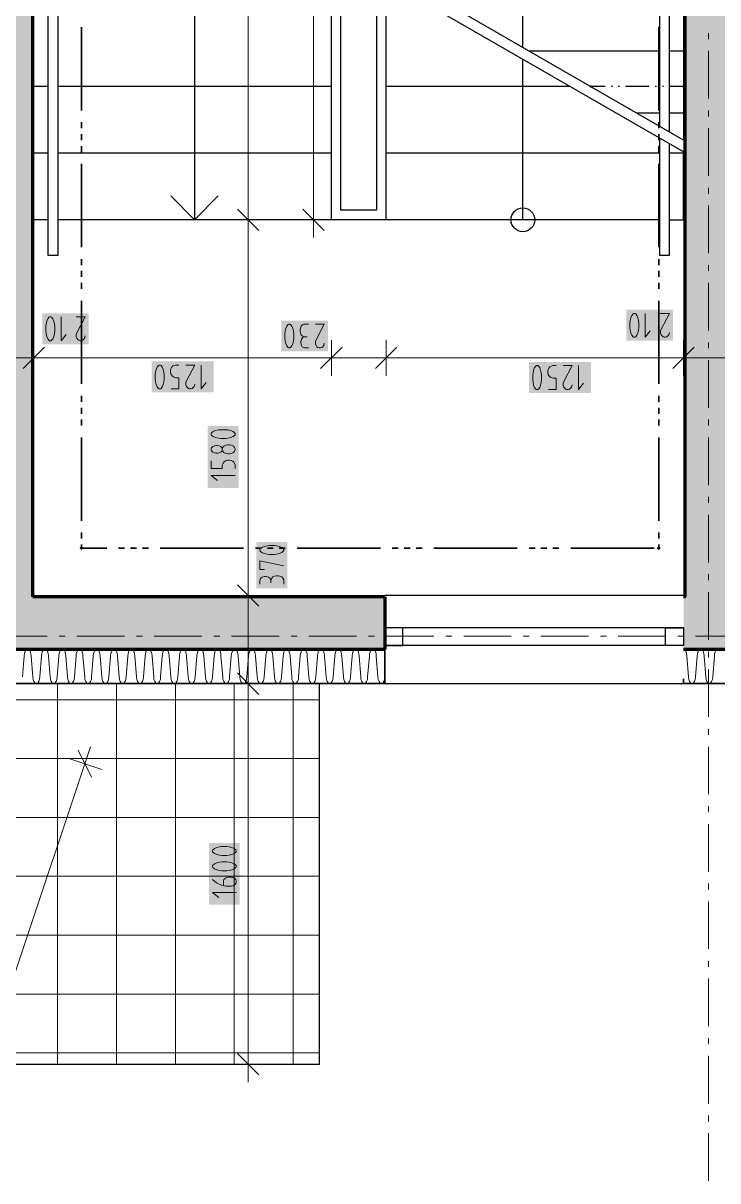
# Model space of a CAD drawing. Header units: millimetres. Extents: x 0 to 594, y 0 to 420.
# Drawn here: x 127.62 to 157.54, y 116.65 to 166.53 of the extents above; entities that cross this region are included whole.
import ezdxf

# ---------------------------------------------------------------- set-up
doc = ezdxf.new("R2010")
doc.units = ezdxf.units.MM
doc.header["$LTSCALE"] = 8
for name, color, linetype in [('PDF_Koty delkove', 7, 'Continuous'), ('PDF_Obecne 0.25', 7, 'Continuous'), ('PDF_Okna', 7, 'Continuous'), ('PDF_Osy hlavni', 7, 'Continuous'), ('PDF_Pozarni useky', 7, 'Continuous'), ('PDF_Schody 2D', 7, 'Continuous'), ('PDF_Srafy', 7, 'Continuous'), ('PDF_Steny obvodove nosne', 7, 'Continuous'), ('PDF_Zatepleni', 7, 'Continuous')]:
    doc.layers.add(name, color=color, linetype=linetype)

msp = doc.modelspace()

# ---------------------------------------------------------------- linework, layer by layer
at = {"layer": 'PDF_Koty delkove', "lineweight": 18}
for points in [[(137.308, 121.675), (137.308, 131.261), (137.308, 138.074), (137.308, 141.867), (137.308, 158.062), (137.308, 162.569), (137.308, 178.152), (137.308, 246.262), (137.308, 249.03), (137.308, 286.442)], [(140.124, 158.062), (140.124, 186.659), (140.124, 200.035), (140.124, 204.135), (140.124, 228.325), (140.124, 243.7), (140.124, 246.262)], [(137.77, 157.601), (136.847, 158.523)], [(140.585, 157.601), (139.662, 158.523)], [(138.077, 158.062), (137.308, 158.062), (136.54, 158.062)], [(140.892, 158.062), (140.124, 158.062), (139.355, 158.062)], [(140.124, 158.062), (140.124, 157.293)], [(129.251, 153.876), (129.251, 152.851), (129.469, 153.124)], [(129.908, 153.876), (130.291, 153.876), (129.935, 153.193), (129.908, 153.124), (129.908, 153.021), (129.935, 152.954), (129.976, 152.903), (130.017, 152.868), (130.072, 152.851), (130.126, 152.851), (130.181, 152.868)], [(154.414, 154.03), (154.414, 153.005), (154.633, 153.278)], [(155.072, 154.03), (155.455, 154.03), (155.099, 153.346), (155.072, 153.278), (155.072, 153.175), (155.099, 153.107), (155.14, 153.056), (155.181, 153.021), (155.236, 153.005), (155.29, 153.005), (155.345, 153.021), (155.386, 153.056), (155.427, 153.107)], [(139.906, 153.565), (139.714, 153.565), (139.646, 153.531), (139.591, 153.479), (139.564, 153.394), (139.55, 153.326), (139.55, 153.257), (139.564, 153.172), (139.591, 153.104), (139.646, 153.053), (139.742, 153.018)], [(140.207, 153.565), (140.591, 153.565), (140.234, 152.882), (140.207, 152.813), (140.207, 152.711), (140.234, 152.643), (140.275, 152.592), (140.316, 152.557), (140.372, 152.54), (140.426, 152.54), (140.481, 152.557), (140.522, 152.592), (140.563, 152.643), (140.591, 152.744)], [(155.427, 153.107), (155.455, 153.209)], [(128.081, 152.88), (128.081, 152.111), (128.081, 151.343)], [(130.181, 152.868), (130.222, 152.903), (130.263, 152.954), (130.291, 153.055)], [(139.906, 152.54), (139.742, 152.54), (139.687, 152.557), (139.632, 152.592), (139.604, 152.643), (139.577, 152.744), (139.577, 152.813), (139.604, 152.916)], [(139.604, 152.916), (139.659, 152.984), (139.742, 153.018), (139.851, 153.018)], [(140.893, 152.88), (140.893, 152.111), (140.893, 151.343)], [(143.251, 152.88), (143.251, 152.111), (143.251, 151.343)], [(156.063, 152.88), (156.063, 152.111), (156.063, 151.343)], [(128.542, 152.573), (127.619, 151.65)], [(141.354, 152.573), (140.432, 151.65)], [(143.712, 152.573), (142.789, 151.65)], [(156.524, 152.573), (155.602, 151.65)], [(287.364, 152.111), (285.212, 152.111), (258.921, 152.111), (257.434, 152.111), (222.79, 152.111), (220.637, 152.111), (185.993, 152.111), (184.506, 152.111), (158.215, 152.111), (156.063, 152.111), (143.251, 152.111), (140.893, 152.111), (128.081, 152.111), (125.928, 152.111), (69.759, 152.111), (65.966, 152.111), (65.197, 152.111)], [(133.994, 150.779), (134.322, 150.779), (134.322, 151.256), (134.185, 151.256), (134.09, 151.291), (134.035, 151.343), (133.98, 151.428), (133.966, 151.495), (133.966, 151.564), (133.98, 151.633), (134.008, 151.7), (134.049, 151.752), (134.103, 151.786), (134.185, 151.804), (134.322, 151.804)], [(134.623, 151.804), (135.007, 151.804), (134.651, 151.12), (134.623, 151.052), (134.623, 150.949), (134.651, 150.881), (134.692, 150.83), (134.733, 150.795), (134.788, 150.779), (134.842, 150.779), (134.897, 150.795), (134.938, 150.83)], [(135.281, 151.804), (135.281, 150.779), (135.499, 151.052)], [(150.224, 151.537), (150.238, 151.606), (150.265, 151.674), (150.306, 151.725), (150.36, 151.76), (150.442, 151.777), (150.58, 151.777)], [(150.881, 151.777), (151.264, 151.777), (150.908, 151.094), (150.881, 151.025), (150.881, 150.922), (150.908, 150.855), (150.949, 150.804), (150.99, 150.769), (151.045, 150.752), (151.099, 150.752), (151.154, 150.769), (151.195, 150.804), (151.237, 150.855), (151.264, 150.956)], [(151.538, 151.777), (151.538, 150.752), (151.756, 151.025)], [(150.251, 150.752), (150.58, 150.752), (150.58, 151.23), (150.442, 151.23), (150.347, 151.265), (150.292, 151.316), (150.238, 151.401), (150.224, 151.469), (150.224, 151.537)], [(134.938, 150.83), (134.979, 150.881), (135.007, 150.983)], [(135.787, 148.046), (135.735, 148.101), (135.719, 148.142), (135.719, 148.196), (135.735, 148.237), (135.787, 148.292), (135.855, 148.32), (135.923, 148.333), (135.992, 148.333), (136.06, 148.32), (136.128, 148.292), (136.179, 148.251), (136.197, 148.224)], [(135.719, 147.676), (135.719, 147.348), (136.197, 147.348), (136.197, 147.485), (136.232, 147.58), (136.283, 147.635), (136.368, 147.69), (136.436, 147.704), (136.504, 147.704), (136.573, 147.69), (136.641, 147.662), (136.692, 147.621), (136.727, 147.567), (136.744, 147.485), (136.744, 147.348)], [(136.197, 148.114), (136.179, 148.087), (136.128, 148.046), (136.06, 148.019), (135.992, 148.005), (135.923, 148.005), (135.855, 148.019), (135.787, 148.046)], [(136.744, 147.046), (135.719, 147.046), (135.992, 146.828)], [(138.429, 144.027), (138.224, 144.027), (138.122, 144.013), (138.002, 143.986), (137.9, 143.945), (137.831, 143.891), (137.815, 143.863), (137.815, 143.809), (137.831, 143.781), (137.9, 143.727), (138.002, 143.686), (138.122, 143.658), (138.224, 143.644), (138.429, 143.644), (138.531, 143.658), (138.651, 143.686), (138.754, 143.727), (138.822, 143.781), (138.84, 143.809), (138.84, 143.863), (138.822, 143.891), (138.754, 143.945), (138.651, 143.986), (138.531, 144.013), (138.429, 144.027)], [(138.019, 142.987), (137.815, 142.987), (137.815, 143.37), (138.84, 143.152)], [(137.815, 142.358), (137.815, 142.522), (137.831, 142.577), (137.866, 142.631), (137.917, 142.659), (138.019, 142.686), (138.087, 142.686), (138.19, 142.659), (138.259, 142.604), (138.292, 142.522), (138.292, 142.413)], [(138.84, 142.358), (138.84, 142.549), (138.805, 142.617), (138.754, 142.672), (138.669, 142.699), (138.6, 142.713), (138.531, 142.713), (138.446, 142.699), (138.378, 142.672), (138.327, 142.617), (138.292, 142.522)], [(137.77, 141.406), (136.847, 142.328)], [(138.077, 141.867), (137.308, 141.867), (136.54, 141.867)], [(137.77, 137.613), (136.847, 138.536)], [(138.077, 138.074), (137.308, 138.074), (136.54, 138.074)], [(129.982, 135.208), (130.564, 134.04)], [(130.273, 134.624), (130.517, 135.353)], [(129.544, 134.868), (130.273, 134.624), (131.002, 134.38)], [(130.273, 134.624), (124.783, 118.224)], [(130.273, 134.624), (130.273, 134.624)], [(136.385, 131.052), (136.18, 131.052), (136.078, 131.038), (135.958, 131.011), (135.856, 130.97), (135.787, 130.916), (135.771, 130.888), (135.771, 130.834), (135.787, 130.806), (135.856, 130.751), (135.958, 130.71), (136.078, 130.682), (136.18, 130.668), (136.385, 130.668), (136.487, 130.682)], [(136.487, 130.682), (136.607, 130.71), (136.71, 130.751), (136.778, 130.806), (136.796, 130.834), (136.796, 130.888), (136.778, 130.916), (136.71, 130.97), (136.607, 131.011), (136.487, 131.038), (136.385, 131.052)], [(136.249, 129.382), (136.249, 129.574), (136.266, 129.629), (136.3, 129.67), (136.335, 129.697), (136.385, 129.724), (136.454, 129.738), (136.59, 129.738), (136.659, 129.724), (136.71, 129.697), (136.744, 129.67)], [(136.744, 129.67), (136.778, 129.629), (136.796, 129.574), (136.796, 129.519), (136.778, 129.464), (136.744, 129.423), (136.71, 129.396), (136.659, 129.368), (136.59, 129.354), (136.351, 129.354), (136.112, 129.409), (135.941, 129.492), (135.771, 129.629)], [(136.796, 129.081), (135.771, 129.081), (136.044, 128.862)], [(137.77, 121.213), (136.847, 122.136)], [(138.077, 121.675), (137.308, 121.675), (136.54, 121.675)], [(137.308, 121.675), (137.308, 120.906)]]:
    msp.add_lwpolyline(points, dxfattribs=at)
for points in [[(128.593, 153.465), (128.593, 153.26), (128.607, 153.159), (128.634, 153.039), (128.676, 152.936), (128.73, 152.868), (128.758, 152.851), (128.812, 152.851), (128.84, 152.868), (128.894, 152.936), (128.935, 153.039), (128.963, 153.159), (128.977, 153.26), (128.977, 153.465), (128.963, 153.568), (128.935, 153.688), (128.894, 153.79), (128.84, 153.859), (128.812, 153.876), (128.758, 153.876), (128.73, 153.859), (128.676, 153.79), (128.634, 153.688), (128.607, 153.568)], [(153.757, 153.619), (153.757, 153.414), (153.771, 153.312), (153.798, 153.192), (153.84, 153.09), (153.894, 153.021), (153.922, 153.005), (153.976, 153.005), (154.004, 153.021), (154.058, 153.09), (154.099, 153.192), (154.127, 153.312), (154.141, 153.414), (154.141, 153.619), (154.127, 153.721), (154.099, 153.841), (154.058, 153.944), (154.004, 154.012), (153.976, 154.03), (153.922, 154.03), (153.894, 154.012), (153.84, 153.944), (153.798, 153.841), (153.771, 153.721)], [(138.893, 153.154), (138.893, 152.949), (138.907, 152.848), (138.934, 152.728), (138.975, 152.625), (139.029, 152.557), (139.057, 152.54), (139.112, 152.54), (139.14, 152.557), (139.194, 152.625), (139.235, 152.728), (139.263, 152.848), (139.277, 152.949), (139.277, 153.154), (139.263, 153.257), (139.235, 153.377), (139.194, 153.479), (139.14, 153.548), (139.112, 153.565), (139.057, 153.565), (139.029, 153.548), (138.975, 153.479), (138.934, 153.377), (138.907, 153.257)], [(133.309, 151.393), (133.309, 151.188), (133.323, 151.086), (133.35, 150.966), (133.391, 150.864), (133.446, 150.795), (133.474, 150.779), (133.528, 150.779), (133.556, 150.795), (133.61, 150.864), (133.651, 150.966), (133.679, 151.086), (133.693, 151.188), (133.693, 151.393), (133.679, 151.495), (133.651, 151.615), (133.61, 151.718), (133.556, 151.786), (133.528, 151.804), (133.474, 151.804), (133.446, 151.786), (133.391, 151.718), (133.35, 151.615), (133.323, 151.495)], [(149.567, 151.366), (149.567, 151.161), (149.581, 151.06), (149.608, 150.94), (149.649, 150.837), (149.703, 150.769), (149.731, 150.752), (149.785, 150.752), (149.813, 150.769), (149.867, 150.837), (149.909, 150.94), (149.936, 151.06), (149.95, 151.161), (149.95, 151.366), (149.936, 151.469), (149.909, 151.589), (149.867, 151.691), (149.813, 151.76), (149.785, 151.777), (149.731, 151.777), (149.703, 151.76), (149.649, 151.691), (149.608, 151.589), (149.581, 151.469)], [(136.333, 149.018), (136.128, 149.018), (136.027, 149.004), (135.907, 148.977), (135.804, 148.935), (135.735, 148.881), (135.719, 148.853), (135.719, 148.799), (135.735, 148.771), (135.804, 148.717), (135.907, 148.676), (136.027, 148.648), (136.128, 148.634), (136.333, 148.634), (136.436, 148.648), (136.556, 148.676), (136.658, 148.717), (136.727, 148.771), (136.744, 148.799), (136.744, 148.853), (136.727, 148.881), (136.658, 148.935), (136.556, 148.977), (136.436, 149.004)], [(136.504, 148.361), (136.436, 148.361), (136.35, 148.347), (136.265, 148.306), (136.214, 148.251), (136.197, 148.224), (136.197, 148.114), (136.214, 148.087), (136.265, 148.032), (136.35, 147.991), (136.436, 147.977), (136.504, 147.977), (136.589, 147.991), (136.675, 148.032), (136.727, 148.087), (136.744, 148.142), (136.744, 148.196), (136.727, 148.251), (136.675, 148.306), (136.589, 148.347)], [(136.385, 130.395), (136.18, 130.395), (136.078, 130.381), (135.958, 130.354), (135.856, 130.313), (135.787, 130.259), (135.771, 130.231), (135.771, 130.177), (135.787, 130.149), (135.856, 130.094), (135.958, 130.053), (136.078, 130.025), (136.18, 130.011), (136.385, 130.011), (136.487, 130.025), (136.607, 130.053), (136.71, 130.094), (136.778, 130.149), (136.796, 130.177), (136.796, 130.231), (136.778, 130.259), (136.71, 130.313), (136.607, 130.354), (136.487, 130.381)]]:
    msp.add_lwpolyline(points, close=True, dxfattribs=at)
at = {"layer": 'PDF_Koty delkove', "color": 7, "lineweight": 18, "true_color": 0xffffff, "transparency": 33554559}
for points in [[(155.609, 154.184), (153.604, 154.184), (155.609, 152.851), (153.604, 152.851)], [(130.445, 154.03), (128.44, 154.03), (130.445, 152.698), (128.44, 152.698)], [(140.745, 153.719), (138.74, 153.719), (140.745, 152.387), (138.74, 152.387)], [(135.818, 151.958), (133.156, 151.958), (135.818, 150.625), (133.156, 150.625)], [(152.075, 151.931), (149.413, 151.931), (152.075, 150.599), (149.413, 150.599)], [(136.898, 146.509), (136.898, 149.171), (135.565, 146.509), (135.565, 149.171)], [(138.993, 142.176), (138.993, 144.181), (137.661, 142.176), (137.661, 144.181)], [(136.95, 128.544), (136.95, 131.205), (135.617, 128.544), (135.617, 131.205)]]:
    msp.add_solid(points, dxfattribs=at)
at = {"layer": 'PDF_Obecne 0.25', "lineweight": 25}
msp.add_lwpolyline([(114.327, 121.675), (140.381, 121.675), (140.381, 138.074)], dxfattribs=at)
at = {"layer": 'PDF_Okna', "lineweight": 25}
for points in [[(156.063, 141.867), (143.199, 141.867)], [(156.063, 140.483), (143.199, 140.483)], [(156.063, 139.714), (143.199, 139.714)], [(143.199, 138.074), (156.063, 138.074)]]:
    msp.add_lwpolyline(points, dxfattribs=at)
for points in [[(143.199, 139.714), (143.968, 139.714), (143.968, 140.483), (143.199, 140.483)], [(156.063, 139.714), (155.294, 139.714), (155.294, 140.483), (156.063, 140.483)]]:
    msp.add_lwpolyline(points, close=True, dxfattribs=at)
at = {"layer": 'PDF_Osy hlavni', "lineweight": 18}
for points in [[(157.139, 165.849), (157.139, 166.106)], [(157.139, 163.287), (157.139, 165.337)], [(157.139, 162.518), (157.139, 162.774)], [(157.139, 159.956), (157.139, 162.006)], [(157.139, 159.187), (157.139, 159.443)], [(157.139, 156.624), (157.139, 158.674)], [(157.139, 155.856), (157.139, 156.112)], [(157.139, 153.293), (157.139, 155.343)], [(157.139, 152.524), (157.139, 152.781)], [(157.139, 149.962), (157.139, 152.012)], [(157.139, 149.193), (157.139, 149.449)], [(157.139, 146.631), (157.139, 148.681)], [(157.139, 145.862), (157.139, 146.118)], [(157.139, 143.3), (157.139, 145.349)], [(157.139, 142.531), (157.139, 142.787)], [(157.139, 139.968), (157.139, 142.018)], [(128.655, 140.124), (126.605, 140.124)], [(129.424, 140.124), (129.168, 140.124)], [(131.987, 140.124), (129.937, 140.124)], [(132.755, 140.124), (132.499, 140.124)], [(135.318, 140.124), (133.268, 140.124)], [(136.086, 140.124), (135.83, 140.124)], [(138.649, 140.124), (136.599, 140.124)], [(139.418, 140.124), (139.162, 140.124)], [(141.98, 140.124), (139.93, 140.124)], [(142.749, 140.124), (142.493, 140.124)], [(145.311, 140.124), (143.261, 140.124)], [(146.08, 140.124), (145.824, 140.124)], [(148.643, 140.124), (146.593, 140.124)], [(149.411, 140.124), (149.155, 140.124)], [(151.974, 140.124), (149.924, 140.124)], [(152.743, 140.124), (152.486, 140.124)], [(155.305, 140.124), (153.255, 140.124)], [(156.074, 140.124), (155.818, 140.124)], [(158.636, 140.124), (156.586, 140.124)], [(157.139, 139.2), (157.139, 139.456)], [(157.139, 136.637), (157.139, 138.687)], [(157.139, 135.868), (157.139, 136.125)], [(157.139, 133.306), (157.139, 135.356)], [(157.139, 132.537), (157.139, 132.793)], [(157.139, 129.975), (157.139, 132.025)], [(157.139, 129.206), (157.139, 129.462)], [(157.139, 126.643), (157.139, 128.693)], [(157.139, 125.875), (157.139, 126.131)], [(157.139, 123.312), (157.139, 125.362)], [(157.139, 122.543), (157.139, 122.8)], [(157.139, 119.981), (157.139, 122.031)], [(157.139, 119.212), (157.139, 119.468)], [(157.139, 116.65), (157.139, 118.7)]]:
    msp.add_lwpolyline(points, dxfattribs=at)
at = {"layer": 'PDF_Pozarni useky', "lineweight": 35}
for points in [[(130.131, 162.774), (130.131, 166.362)], [(154.997, 162.774), (154.997, 166.362)], [(130.131, 162.006), (130.131, 162.262)], [(154.997, 162.006), (154.997, 162.262)], [(130.131, 161.493), (130.131, 161.749)], [(154.997, 161.493), (154.997, 161.749)], [(130.131, 160.981), (130.131, 161.237)], [(154.997, 160.981), (154.997, 161.237)], [(130.131, 156.881), (130.131, 160.468)], [(154.997, 156.881), (154.997, 160.468)], [(130.131, 156.112), (130.131, 156.368)], [(154.997, 156.112), (154.997, 156.368)], [(130.131, 155.599), (130.131, 155.856)], [(154.997, 155.599), (154.997, 155.856)], [(130.131, 155.087), (130.131, 155.343)], [(154.997, 155.087), (154.997, 155.343)], [(130.131, 150.987), (130.131, 154.574)], [(154.997, 150.987), (154.997, 154.574)], [(130.131, 150.218), (130.131, 150.474)], [(154.997, 150.218), (154.997, 150.474)], [(130.131, 149.706), (130.131, 149.962)], [(154.997, 149.706), (154.997, 149.962)], [(130.131, 149.193), (130.131, 149.449)], [(154.997, 149.193), (154.997, 149.449)], [(130.131, 145.093), (130.131, 148.681)], [(154.997, 145.093), (154.997, 148.681)], [(130.131, 144.325), (130.131, 144.581)], [(154.997, 144.325), (154.997, 144.581)], [(130.131, 143.917), (130.131, 144.068)], [(131.218, 143.917), (130.131, 143.917)], [(131.987, 143.917), (131.73, 143.917)], [(132.499, 143.917), (132.243, 143.917)], [(133.012, 143.917), (132.755, 143.917)], [(137.112, 143.917), (133.524, 143.917)], [(137.88, 143.917), (137.624, 143.917)], [(138.393, 143.917), (138.136, 143.917)], [(138.905, 143.917), (138.649, 143.917)], [(143.005, 143.917), (139.418, 143.917)], [(143.774, 143.917), (143.518, 143.917)], [(144.286, 143.917), (144.03, 143.917)], [(144.799, 143.917), (144.543, 143.917)], [(148.899, 143.917), (145.311, 143.917)], [(149.668, 143.917), (149.411, 143.917)], [(150.18, 143.917), (149.924, 143.917)], [(150.693, 143.917), (150.436, 143.917)], [(154.793, 143.917), (151.205, 143.917)], [(154.997, 143.917), (154.997, 144.068)]]:
    msp.add_lwpolyline(points, dxfattribs=at)
at = {"layer": 'PDF_Pozarni useky', "lineweight": 35, "transparency": 33554559}
for points in [[(130.131, 143.827), (130.041, 143.917), (130.22, 143.917), (130.131, 144.007)], [(130.22, 143.917), (130.131, 143.827), (130.131, 144.007), (130.041, 143.917)], [(155.087, 143.917), (154.997, 143.827), (154.997, 144.007), (154.907, 143.917)], [(154.997, 143.827), (154.907, 143.917), (155.087, 143.917), (154.997, 144.007)]]:
    msp.add_solid(points, dxfattribs=at)
at = {"layer": 'PDF_Schody 2D', "lineweight": 25}
for points in [[(155.038, 162.09), (155.038, 188.199), (155.448, 188.199), (155.448, 161.854)], [(140.893, 158.062), (140.893, 186.661)], [(155.448, 186.659), (156.063, 186.659), (156.063, 161.498), (142.841, 169.132)], [(149.144, 165.493), (149.144, 186.661), (148.119, 185.636)], [(141.303, 158.472), (141.303, 186.149), (142.841, 186.149), (142.841, 169.132)], [(128.696, 158.062), (128.081, 158.062), (128.081, 178.152), (128.696, 178.152)], [(134.999, 178.152), (134.999, 158.062)], [(155.448, 158.062), (156.063, 158.062), (156.063, 160.986), (142.841, 168.62), (142.841, 158.472), (141.303, 158.472)], [(143.251, 158.062), (143.251, 168.383)], [(149.406, 165.339), (155.038, 165.339)], [(155.448, 165.339), (156.063, 165.339)], [(149.144, 158.062), (149.144, 164.98)], [(128.696, 163.802), (128.081, 163.802)], [(140.893, 163.802), (129.106, 163.802)], [(151.186, 163.802), (143.251, 163.802)], [(152.691, 163.802), (152.074, 163.802)], [(152.999, 163.802), (152.948, 163.802)], [(153.306, 163.802), (153.255, 163.802)], [(154.588, 163.802), (153.563, 163.802)], [(154.895, 163.802), (154.844, 163.802)], [(155.203, 163.802), (155.151, 163.802)], [(156.063, 163.802), (155.459, 163.802)], [(154.022, 162.674), (155.038, 162.674)], [(155.448, 162.674), (156.063, 162.674)], [(155.448, 161.341), (155.448, 156.524), (155.038, 156.524), (155.038, 161.578)], [(128.696, 160.932), (128.081, 160.932)], [(140.893, 160.932), (129.106, 160.932)], [(155.038, 160.932), (143.251, 160.932)], [(156.063, 160.932), (155.448, 160.932)], [(136.024, 159.087), (134.999, 158.062), (133.974, 159.087)], [(155.038, 158.062), (143.251, 158.062), (140.893, 158.062), (129.106, 158.062)]]:
    msp.add_lwpolyline(points, dxfattribs=at)
msp.add_lwpolyline([(129.106, 156.524), (128.696, 156.524), (128.696, 179.689), (129.106, 179.689)], close=True, dxfattribs=at)
msp.add_circle((149.144, 158.062), 0.513, dxfattribs=at)
at = {"layer": 'PDF_Schody 2D', "lineweight": 25, "transparency": 33554559}
for points in [[(152.138, 163.802), (152.074, 163.738), (152.074, 163.866), (152.009, 163.802)], [(156.127, 163.802), (156.063, 163.738), (156.063, 163.866), (155.999, 163.802)]]:
    msp.add_solid(points, dxfattribs=at)
at = {"layer": 'PDF_Srafy', "lineweight": 9}
for points in [[(139.249, 138.075), (139.249, 134.846), (134.176, 134.846), (129.103, 134.846), (124.029, 134.846), (118.956, 134.846), (118.883, 134.846)], [(136.713, 138.075), (136.713, 137.383), (131.639, 137.383), (126.566, 137.383), (121.492, 137.383), (119.732, 137.383)], [(129.103, 138.075), (129.103, 134.846)], [(131.639, 138.075), (131.639, 137.383), (131.639, 132.309)], [(134.176, 138.075), (134.176, 134.846), (134.176, 129.773)], [(136.713, 137.383), (136.713, 132.309), (131.639, 132.309), (126.566, 132.309), (121.492, 132.309), (118.034, 132.309)], [(140.381, 137.383), (136.713, 137.383)], [(139.249, 134.846), (139.249, 129.773), (134.176, 129.773), (129.103, 129.773), (124.029, 129.773), (118.956, 129.773), (117.185, 129.773)], [(129.103, 134.846), (129.103, 129.773), (129.103, 124.699), (129.103, 121.675)], [(140.381, 134.846), (139.249, 134.846)], [(131.639, 132.309), (131.639, 127.236), (131.639, 122.162), (131.639, 121.675)], [(140.381, 132.309), (136.713, 132.309)], [(136.713, 132.309), (136.713, 127.236), (136.713, 122.162)], [(134.176, 129.773), (134.176, 124.699), (134.176, 121.675)], [(140.381, 129.773), (139.249, 129.773)], [(139.249, 129.773), (139.249, 124.699), (139.249, 121.675)], [(140.381, 127.236), (136.713, 127.236), (131.639, 127.236), (126.566, 127.236), (121.492, 127.236), (116.419, 127.236), (116.336, 127.236)], [(140.381, 124.699), (139.249, 124.699), (134.176, 124.699), (129.103, 124.699), (124.029, 124.699), (118.956, 124.699), (115.487, 124.699)], [(140.381, 122.162), (136.713, 122.162), (131.639, 122.162), (126.566, 122.162), (121.492, 122.162), (116.419, 122.162), (114.638, 122.162)], [(136.713, 122.162), (136.713, 121.675)]]:
    msp.add_lwpolyline(points, dxfattribs=at)
at = {"layer": 'PDF_Steny obvodove nosne', "lineweight": 70}
for points in [[(156.063, 139.561), (156.114, 139.561), (158.164, 139.561), (158.164, 141.969), (158.164, 225.557), (158.164, 228.171), (157.447, 228.171), (156.114, 228.171), (156.114, 226.839), (156.114, 205.621), (156.114, 204.289), (156.114, 201.368), (156.114, 200.035), (156.114, 141.816), (156.063, 141.816)], [(101.38, 182.2), (101.38, 180.15), (103.173, 180.15), (109.938, 180.15), (112.398, 180.15), (125.979, 180.15), (125.979, 173.437), (125.979, 170.823), (125.979, 141.969), (125.979, 139.561), (128.029, 139.561)], [(128.029, 141.816), (128.029, 182.2), (125.979, 182.2), (103.43, 182.2)], [(143.199, 141.816), (128.081, 141.816), (128.029, 141.816)], [(143.199, 141.816), (143.199, 140.483), (143.199, 139.714), (143.199, 139.561)], [(128.029, 139.561), (143.199, 139.561)]]:
    msp.add_lwpolyline(points, dxfattribs=at)
at = {"layer": 'PDF_Steny obvodove nosne', "color": 9, "lineweight": 9, "true_color": 0xc0c0c0, "transparency": 33554559}
for points in [[(158.164, 139.561), (158.164, 228.171), (156.114, 139.561), (156.114, 228.171)], [(125.979, 182.2), (125.979, 139.561), (128.029, 182.2), (128.029, 139.561)], [(143.199, 141.816), (128.029, 141.816), (143.199, 139.561), (128.029, 139.561)], [(156.063, 141.816), (156.063, 139.561), (156.114, 141.816), (156.114, 139.561)]]:
    msp.add_solid(points, dxfattribs=at)
at = {"layer": 'PDF_Zatepleni', "lineweight": 35}
for points in [[(125.979, 139.356), (125.979, 139.561), (128.029, 139.561), (128.081, 139.561), (143.199, 139.561), (143.199, 138.074), (125.979, 138.074)], [(158.164, 139.356), (158.164, 139.561), (156.114, 139.561), (156.063, 139.561)], [(158.164, 138.074), (156.063, 138.074), (156.063, 138.279)]]:
    msp.add_lwpolyline(points, dxfattribs=at)
at = {"layer": 'PDF_Zatepleni', "lineweight": 9}
for points in [[(127.667, 139.263), (127.594, 138.372)], [(127.801, 139.561), (127.76, 139.539), (127.711, 139.475), (127.679, 139.378), (127.667, 139.263)], [(127.667, 139.263), (127.667, 139.263)], [(127.966, 139.263), (127.955, 139.378), (127.922, 139.475), (127.874, 139.539), (127.832, 139.561)], [(128.04, 138.372), (127.966, 139.263)], [(128.41, 139.263), (128.337, 138.372)], [(128.544, 139.561), (128.503, 139.539), (128.454, 139.475), (128.422, 139.378), (128.41, 139.263)], [(128.41, 139.263), (128.41, 139.263)], [(128.709, 139.263), (128.698, 139.378), (128.665, 139.475), (128.617, 139.539), (128.575, 139.561)], [(128.783, 138.372), (128.709, 139.263)], [(129.154, 139.263), (129.08, 138.372)], [(129.287, 139.561), (129.246, 139.539), (129.197, 139.475), (129.165, 139.378), (129.154, 139.263)], [(129.154, 139.263), (129.154, 139.263)], [(129.452, 139.263), (129.441, 139.378), (129.409, 139.475), (129.36, 139.539), (129.319, 139.561)], [(129.526, 138.372), (129.452, 139.263)], [(129.897, 139.263), (129.823, 138.372)], [(130.03, 139.561), (129.989, 139.539), (129.94, 139.475), (129.908, 139.378), (129.897, 139.263)], [(129.897, 139.263), (129.897, 139.263)], [(130.195, 139.263), (130.184, 139.378), (130.152, 139.475), (130.103, 139.539), (130.062, 139.561)], [(130.269, 138.372), (130.195, 139.263)], [(130.64, 139.263), (130.566, 138.372)], [(130.774, 139.561), (130.732, 139.539), (130.684, 139.475), (130.651, 139.378), (130.64, 139.263)], [(130.64, 139.263), (130.64, 139.263)], [(130.939, 139.263), (130.927, 139.378), (130.895, 139.475), (130.846, 139.539), (130.805, 139.561)], [(131.012, 138.372), (130.939, 139.263)], [(131.383, 139.263), (131.309, 138.372)], [(131.517, 139.561), (131.475, 139.539), (131.427, 139.475), (131.394, 139.378), (131.383, 139.263)], [(131.383, 139.263), (131.383, 139.263)], [(131.67, 139.378), (131.638, 139.475), (131.589, 139.539), (131.548, 139.561)], [(131.682, 139.263), (131.67, 139.378)], [(131.755, 138.372), (131.682, 139.263)], [(132.126, 139.263), (132.053, 138.372)], [(132.26, 139.561), (132.218, 139.539), (132.17, 139.475), (132.137, 139.378), (132.126, 139.263)], [(132.126, 139.263), (132.126, 139.263)], [(132.425, 139.263), (132.413, 139.378), (132.381, 139.475), (132.333, 139.539), (132.291, 139.561)], [(132.498, 138.372), (132.425, 139.263)], [(132.869, 139.263), (132.796, 138.372)], [(133.003, 139.561), (132.961, 139.539), (132.913, 139.475), (132.881, 139.378), (132.869, 139.263)], [(132.869, 139.263), (132.869, 139.263)], [(132.869, 139.263), (132.869, 139.263)], [(133.168, 139.263), (133.157, 139.378), (133.124, 139.475), (133.076, 139.539), (133.034, 139.561)], [(133.242, 138.372), (133.168, 139.263)], [(133.612, 139.263), (133.539, 138.372)], [(133.705, 139.539), (133.656, 139.475), (133.624, 139.378), (133.612, 139.263)], [(133.612, 139.263), (133.612, 139.263)], [(133.746, 139.561), (133.705, 139.539)], [(133.911, 139.263), (133.9, 139.378), (133.867, 139.475), (133.819, 139.539), (133.777, 139.561)], [(133.985, 138.372), (133.911, 139.263)], [(134.355, 139.263), (134.282, 138.372)], [(134.489, 139.561), (134.448, 139.539), (134.399, 139.475), (134.367, 139.378), (134.355, 139.263)], [(134.355, 139.263), (134.355, 139.263)], [(134.654, 139.263), (134.643, 139.378), (134.61, 139.475), (134.562, 139.539), (134.52, 139.561)], [(134.728, 138.372), (134.654, 139.263)], [(135.099, 139.263), (135.025, 138.372)], [(135.232, 139.561), (135.191, 139.539), (135.142, 139.475), (135.11, 139.378), (135.099, 139.263)], [(135.099, 139.263), (135.099, 139.263)], [(135.397, 139.263), (135.386, 139.378), (135.354, 139.475), (135.305, 139.539), (135.264, 139.561)], [(135.471, 138.372), (135.397, 139.263)], [(135.842, 139.263), (135.768, 138.372)], [(135.975, 139.561), (135.934, 139.539), (135.885, 139.475), (135.853, 139.378), (135.842, 139.263)], [(135.842, 139.263), (135.842, 139.263)], [(136.14, 139.263), (136.129, 139.378), (136.097, 139.475), (136.048, 139.539), (136.007, 139.561)], [(136.214, 138.372), (136.14, 139.263)], [(136.585, 139.263), (136.511, 138.372)], [(136.719, 139.561), (136.677, 139.539), (136.629, 139.475), (136.596, 139.378), (136.585, 139.263)], [(136.585, 139.263), (136.585, 139.263)], [(136.884, 139.263), (136.872, 139.378), (136.84, 139.475), (136.791, 139.539), (136.75, 139.561)], [(136.957, 138.372), (136.884, 139.263)], [(137.328, 139.263), (137.254, 138.372)], [(137.462, 139.561), (137.42, 139.539), (137.372, 139.475), (137.339, 139.378), (137.328, 139.263)], [(137.328, 139.263), (137.328, 139.263)], [(137.627, 139.263), (137.615, 139.378), (137.583, 139.475), (137.534, 139.539), (137.493, 139.561)], [(137.7, 138.372), (137.627, 139.263)], [(138.071, 139.263), (137.997, 138.372)], [(138.205, 139.561), (138.163, 139.539), (138.115, 139.475), (138.082, 139.378), (138.071, 139.263)], [(138.071, 139.263), (138.071, 139.263)], [(138.37, 139.263), (138.358, 139.378), (138.326, 139.475), (138.278, 139.539), (138.236, 139.561)], [(138.443, 138.372), (138.37, 139.263)], [(138.814, 139.263), (138.741, 138.372)], [(138.948, 139.561), (138.906, 139.539), (138.858, 139.475), (138.826, 139.378), (138.814, 139.263)], [(138.814, 139.263), (138.814, 139.263)], [(139.113, 139.263), (139.102, 139.378), (139.069, 139.475), (139.021, 139.539), (138.979, 139.561)], [(139.186, 138.372), (139.113, 139.263)], [(139.557, 139.263), (139.484, 138.372)], [(139.691, 139.561), (139.649, 139.539), (139.601, 139.475), (139.569, 139.378), (139.557, 139.263)], [(139.557, 139.263), (139.557, 139.263)], [(139.856, 139.263), (139.845, 139.378), (139.812, 139.475), (139.764, 139.539), (139.722, 139.561)], [(139.93, 138.372), (139.856, 139.263)], [(140.3, 139.263), (140.227, 138.372)], [(140.434, 139.561), (140.393, 139.539), (140.344, 139.475), (140.312, 139.378), (140.3, 139.263)], [(140.3, 139.263), (140.3, 139.263)], [(140.599, 139.263), (140.588, 139.378), (140.555, 139.475), (140.507, 139.539), (140.465, 139.561)], [(140.673, 138.372), (140.599, 139.263)], [(141.043, 139.263), (140.97, 138.372)], [(141.177, 139.561), (141.136, 139.539), (141.087, 139.475), (141.055, 139.378), (141.043, 139.263)], [(141.043, 139.263), (141.043, 139.263)], [(141.25, 139.539), (141.208, 139.561)], [(141.342, 139.263), (141.331, 139.378), (141.298, 139.475), (141.25, 139.539)], [(141.416, 138.372), (141.342, 139.263)], [(141.787, 139.263), (141.713, 138.372)], [(141.92, 139.561), (141.879, 139.539), (141.83, 139.475), (141.798, 139.378), (141.787, 139.263)], [(141.787, 139.263), (141.787, 139.263)], [(142.085, 139.263), (142.074, 139.378), (142.042, 139.475), (141.993, 139.539), (141.952, 139.561)], [(142.159, 138.372), (142.085, 139.263)], [(142.53, 139.263), (142.456, 138.372)], [(142.663, 139.561), (142.622, 139.539), (142.573, 139.475), (142.541, 139.378), (142.53, 139.263)], [(142.53, 139.263), (142.53, 139.263)], [(142.828, 139.263), (142.817, 139.378), (142.785, 139.475), (142.736, 139.539), (142.695, 139.561)], [(142.902, 138.372), (142.828, 139.263)], [(156.205, 139.263), (156.193, 139.378), (156.161, 139.475), (156.112, 139.539), (156.071, 139.561)], [(156.278, 138.372), (156.205, 139.263)], [(156.649, 139.263), (156.575, 138.372)], [(156.66, 139.378), (156.649, 139.263)], [(156.649, 139.263), (156.649, 139.263)], [(156.783, 139.561), (156.741, 139.539), (156.693, 139.475), (156.66, 139.378)], [(156.948, 139.263), (156.936, 139.378), (156.904, 139.475), (156.856, 139.539), (156.814, 139.561)], [(157.021, 138.372), (156.948, 139.263)], [(157.392, 139.263), (157.319, 138.372)], [(157.526, 139.561), (157.484, 139.539), (157.436, 139.475), (157.403, 139.378), (157.392, 139.263)], [(157.392, 139.263), (157.392, 139.263)], [(128.04, 138.372), (128.051, 138.258), (128.083, 138.162), (128.131, 138.097), (128.188, 138.074)], [(128.188, 138.074), (128.245, 138.097), (128.293, 138.162), (128.326, 138.258), (128.337, 138.372)], [(128.783, 138.372), (128.794, 138.258), (128.826, 138.162), (128.875, 138.097), (128.931, 138.074)], [(128.931, 138.074), (128.988, 138.097), (129.037, 138.162), (129.069, 138.258), (129.08, 138.372)], [(129.526, 138.372), (129.537, 138.258), (129.569, 138.162), (129.618, 138.097), (129.675, 138.074)], [(129.675, 138.074), (129.731, 138.097), (129.78, 138.162), (129.812, 138.258), (129.823, 138.372)], [(130.269, 138.372), (130.28, 138.258), (130.313, 138.162), (130.361, 138.097)], [(130.418, 138.074), (130.475, 138.097), (130.523, 138.162), (130.555, 138.258), (130.566, 138.372)], [(131.012, 138.372), (131.023, 138.258), (131.056, 138.162), (131.104, 138.097), (131.161, 138.074)], [(131.161, 138.074), (131.218, 138.097), (131.266, 138.162), (131.298, 138.258), (131.309, 138.372)], [(131.755, 138.372), (131.767, 138.258), (131.799, 138.162), (131.847, 138.097), (131.904, 138.074)], [(132.009, 138.162), (132.041, 138.258), (132.053, 138.372)], [(132.498, 138.372), (132.51, 138.258), (132.542, 138.162), (132.59, 138.097), (132.647, 138.074)], [(132.647, 138.074), (132.704, 138.097), (132.752, 138.162), (132.784, 138.258), (132.796, 138.372)], [(133.242, 138.372), (133.253, 138.258), (133.285, 138.162), (133.333, 138.097), (133.39, 138.074)], [(133.39, 138.074), (133.447, 138.097), (133.495, 138.162), (133.527, 138.258), (133.539, 138.372)], [(133.985, 138.372), (133.996, 138.258), (134.028, 138.162), (134.076, 138.097), (134.133, 138.074)], [(134.133, 138.074), (134.19, 138.097), (134.238, 138.162), (134.271, 138.258), (134.282, 138.372)], [(134.728, 138.372), (134.739, 138.258), (134.771, 138.162), (134.819, 138.097), (134.876, 138.074)], [(134.876, 138.074), (134.933, 138.097), (134.981, 138.162), (135.014, 138.258), (135.025, 138.372)], [(135.471, 138.372), (135.482, 138.258), (135.514, 138.162), (135.563, 138.097), (135.619, 138.074)], [(135.619, 138.074), (135.676, 138.097), (135.725, 138.162), (135.757, 138.258), (135.768, 138.372)], [(136.214, 138.372), (136.225, 138.258), (136.257, 138.162), (136.306, 138.097), (136.363, 138.074)], [(136.363, 138.074), (136.419, 138.097), (136.468, 138.162), (136.5, 138.258), (136.511, 138.372)], [(136.957, 138.372), (136.968, 138.258), (137.001, 138.162), (137.049, 138.097), (137.106, 138.074)], [(137.106, 138.074), (137.106, 138.074), (137.163, 138.097), (137.211, 138.162), (137.243, 138.258), (137.254, 138.372)], [(137.7, 138.372), (137.712, 138.258), (137.744, 138.162), (137.792, 138.097)], [(137.849, 138.074), (137.906, 138.097), (137.954, 138.162), (137.986, 138.258), (137.997, 138.372)], [(138.443, 138.372), (138.455, 138.258), (138.487, 138.162), (138.535, 138.097), (138.592, 138.074)], [(138.592, 138.074), (138.649, 138.097), (138.697, 138.162), (138.729, 138.258), (138.741, 138.372)], [(139.186, 138.372), (139.198, 138.258), (139.23, 138.162), (139.278, 138.097), (139.335, 138.074)], [(139.44, 138.162), (139.472, 138.258), (139.484, 138.372)], [(139.93, 138.372), (139.941, 138.258), (139.973, 138.162), (140.021, 138.097), (140.078, 138.074)], [(140.078, 138.074), (140.135, 138.097), (140.183, 138.162), (140.215, 138.258), (140.227, 138.372)], [(140.673, 138.372), (140.684, 138.258), (140.716, 138.162), (140.764, 138.097), (140.821, 138.074)], [(140.821, 138.074), (140.878, 138.097), (140.926, 138.162), (140.959, 138.258), (140.97, 138.372)], [(141.416, 138.372), (141.427, 138.258), (141.459, 138.162), (141.508, 138.097), (141.564, 138.074)], [(141.564, 138.074), (141.621, 138.097), (141.67, 138.162), (141.702, 138.258), (141.713, 138.372)], [(142.159, 138.372), (142.17, 138.258), (142.202, 138.162), (142.251, 138.097), (142.308, 138.074)], [(142.308, 138.074), (142.364, 138.097), (142.413, 138.162), (142.445, 138.258), (142.456, 138.372)], [(142.902, 138.372), (142.913, 138.258), (142.946, 138.162), (142.994, 138.097), (143.051, 138.074)], [(143.051, 138.074), (143.108, 138.097), (143.156, 138.162), (143.188, 138.258), (143.199, 138.372)], [(156.278, 138.372), (156.289, 138.258), (156.322, 138.162), (156.37, 138.097), (156.427, 138.074)], [(156.427, 138.074), (156.484, 138.097), (156.532, 138.162), (156.564, 138.258), (156.575, 138.372)], [(157.021, 138.372), (157.033, 138.258), (157.065, 138.162), (157.113, 138.097), (157.17, 138.074)], [(157.17, 138.074), (157.227, 138.097), (157.275, 138.162), (157.307, 138.258), (157.319, 138.372)], [(130.361, 138.097), (130.418, 138.074)], [(131.904, 138.074), (131.961, 138.097), (132.009, 138.162)], [(137.792, 138.097), (137.849, 138.074)], [(139.335, 138.074), (139.392, 138.097), (139.44, 138.162)]]:
    msp.add_lwpolyline(points, dxfattribs=at)
at = {"layer": 'PDF_Zatepleni', "lineweight": 9, "transparency": 33554559}
for points in [[(128.337, 138.349), (128.314, 138.372), (128.36, 138.372), (128.337, 138.395)], [(129.08, 138.349), (129.057, 138.372), (129.103, 138.372), (129.08, 138.395)], [(129.823, 138.349), (129.8, 138.372), (129.846, 138.372), (129.823, 138.395)], [(130.566, 138.349), (130.543, 138.372), (130.589, 138.372), (130.566, 138.395)], [(131.309, 138.349), (131.286, 138.372), (131.332, 138.372), (131.309, 138.395)], [(132.053, 138.349), (132.029, 138.372), (132.076, 138.372), (132.053, 138.395)], [(132.796, 138.349), (132.773, 138.372), (132.819, 138.372), (132.796, 138.395)], [(133.539, 138.349), (133.516, 138.372), (133.562, 138.372), (133.539, 138.395)], [(134.282, 138.349), (134.259, 138.372), (134.305, 138.372), (134.282, 138.395)], [(135.025, 138.349), (135.002, 138.372), (135.048, 138.372), (135.025, 138.395)], [(135.768, 138.349), (135.745, 138.372), (135.791, 138.372), (135.768, 138.395)], [(136.511, 138.349), (136.488, 138.372), (136.534, 138.372), (136.511, 138.395)], [(137.254, 138.349), (137.231, 138.372), (137.277, 138.372), (137.254, 138.395)], [(137.997, 138.349), (137.974, 138.372), (138.021, 138.372), (137.997, 138.395)], [(138.741, 138.349), (138.717, 138.372), (138.764, 138.372), (138.741, 138.395)], [(139.484, 138.349), (139.461, 138.372), (139.507, 138.372), (139.484, 138.395)], [(140.227, 138.349), (140.204, 138.372), (140.25, 138.372), (140.227, 138.395)], [(140.97, 138.349), (140.947, 138.372), (140.993, 138.372), (140.97, 138.395)], [(141.713, 138.349), (141.69, 138.372), (141.736, 138.372), (141.713, 138.395)], [(142.456, 138.349), (142.433, 138.372), (142.479, 138.372), (142.456, 138.395)], [(143.199, 138.349), (143.176, 138.372), (143.199, 138.395)], [(156.575, 138.349), (156.552, 138.372), (156.598, 138.372), (156.575, 138.395)], [(157.319, 138.349), (157.295, 138.372), (157.342, 138.372), (157.319, 138.395)]]:
    msp.add_solid(points, dxfattribs=at)

doc.saveas('drawing.dxf')
